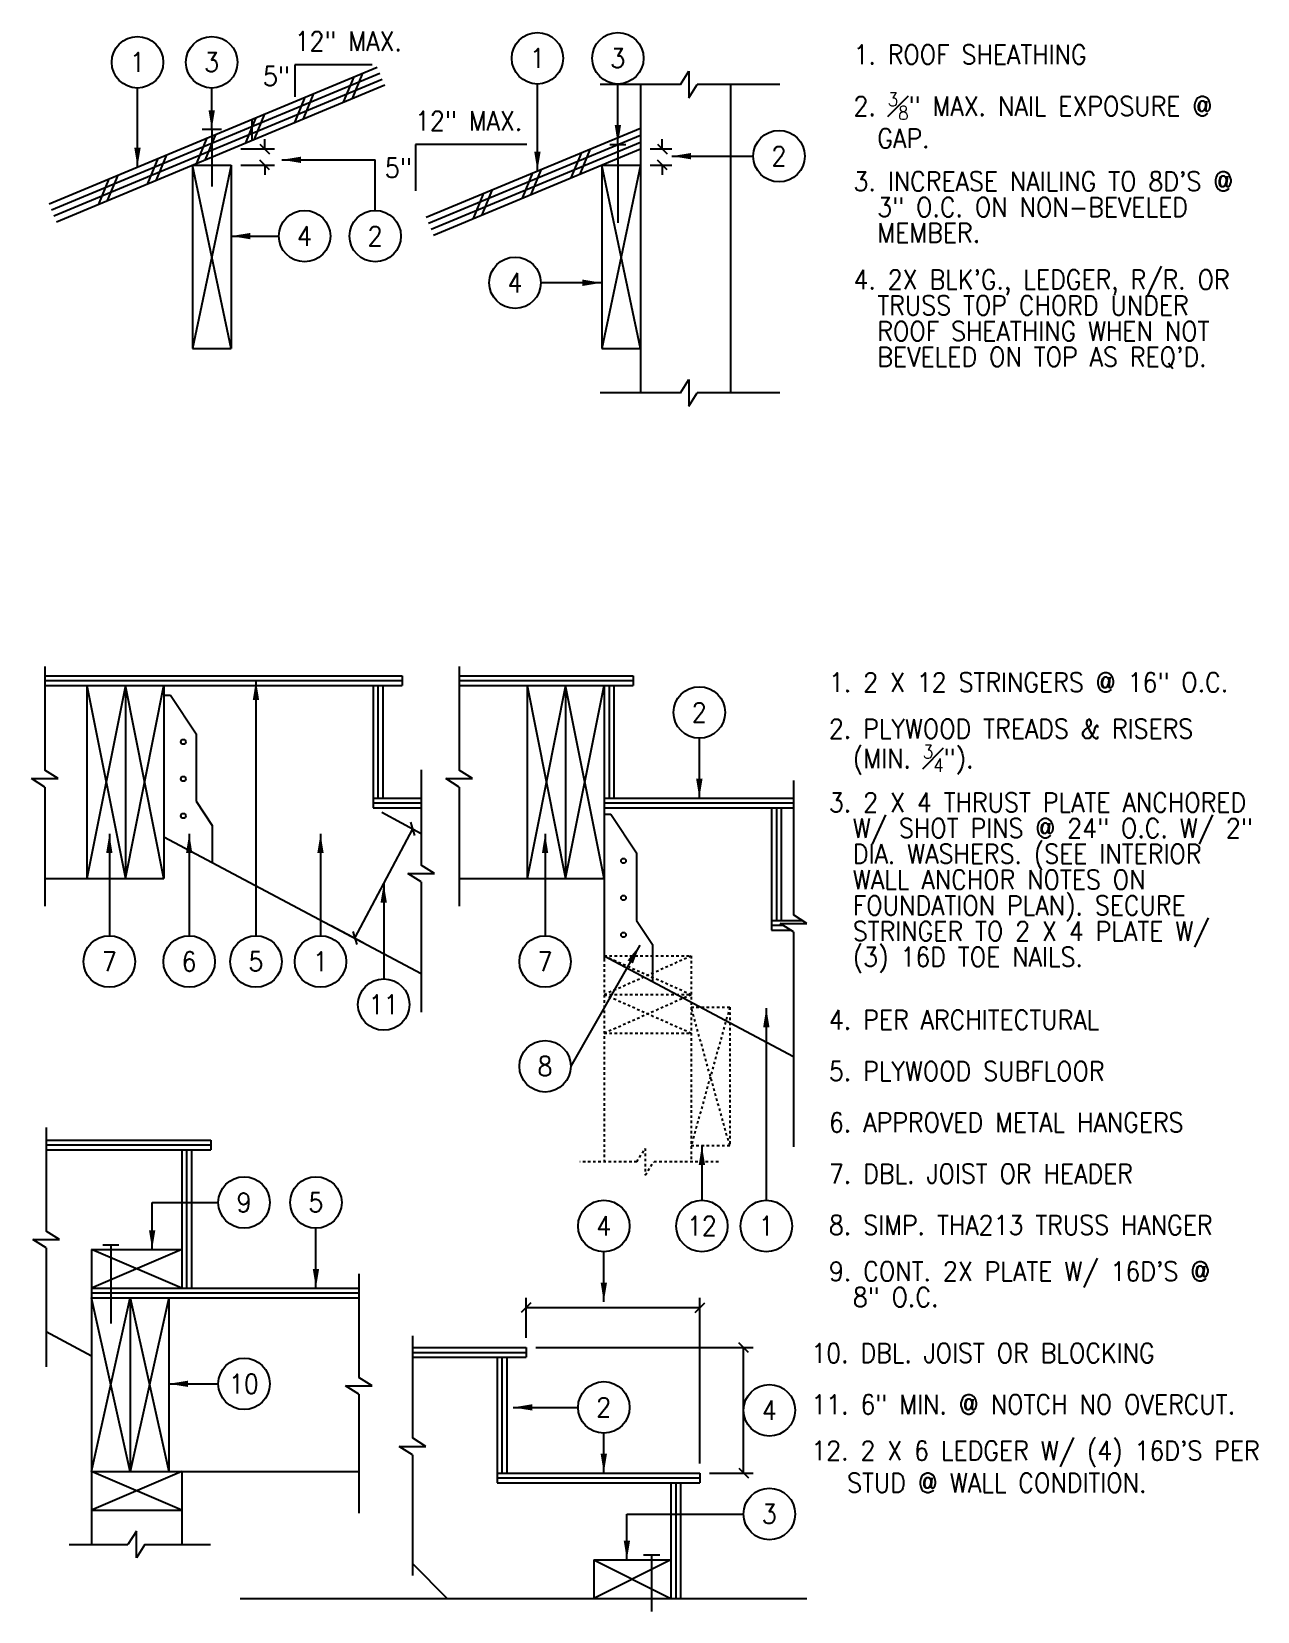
# Model space of a CAD drawing. Header units: inches. Extents: x 3 to 1706, y 9 to 286.
# Drawn here: x 3.4 to 51, y 120.5 to 181.9 of the extents above; entities that cross this region are included whole.
import ezdxf
from ezdxf.enums import TextEntityAlignment as Align

# ---------------------------------------------------------------- set-up
doc = ezdxf.new("R2010")
doc.units = ezdxf.units.IN
doc.header["$LTSCALE"] = 0.5
doc.header["$MEASUREMENT"] = 0
doc.linetypes.add('HIDDEN2', pattern=[0.1875, 0.125, -0.0625])
for name, color, linetype in [('A-ANNO-DIMS', 7, 'Continuous'), ('A-ANNO-NOTE', 7, 'Continuous'), ('A-ANNO-SYMB', 7, 'Continuous'), ('A-DETL-MCUT', 2, 'Continuous'), ('A-DETL-PATT', 8, 'Continuous')]:
    doc.layers.add(name, color=color, linetype=linetype)
doc.styles.add('NOTE', font='romans.shx', dxfattribs={"width": 0.9})
doc.dimstyles.new('NOTE8', dxfattribs={"dimscale": 8, "dimtxt": 0.09375, "dimasz": 0.046875, "dimexe": 0.046875, "dimexo": 0.046875, "dimgap": 0.046875, "dimtad": 1, "dimdec": 4, "dimzin": 3, "dimdsep": 46, "dimlunit": 4, "dimtxsty": 'NOTE', "dimblk": 'OBLIQUE', "dimcen": 0.046875, "dimadec": 0, "dimazin": 0, "dimtfac": 0.75, "dimtdec": 4, "dimtofl": 0, "dimtmove": 2, "dimatfit": 3, "dimldrblk": 'OBLIQUE', "dimfxl": 0, "dimfrac": 1, "dimtolj": 1, "dimtzin": 0, "dimarcsym": 0})
doc.dimstyles.new('TEXT8', dxfattribs={"dimscale": 8, "dimtxt": 0.09375, "dimasz": 0.09375, "dimexe": 0.046875, "dimexo": 0.046875, "dimgap": 0.046875, "dimtad": 0, "dimdec": 4, "dimzin": 3, "dimdsep": 46, "dimlunit": 4, "dimtxsty": 'NOTE', "dimcen": 0.046875, "dimadec": 0, "dimazin": 0, "dimtfac": 0.75, "dimtdec": 4, "dimtofl": 0, "dimtmove": 2, "dimatfit": 3, "dimfxl": 0, "dimfrac": 1, "dimtolj": 1, "dimtzin": 0, "dimarcsym": 0})

# ---------------------------------------------------------------- blocks, each defined once
blk = doc.blocks.new('IDEN1')
blk.add_circle((0, 0), 1.5)
at = {"style": 'NOTE', "width": 0.9}
blk.add_attdef('#', text='', height=1.125, dxfattribs=at).set_placement((-0.006, 0.004), align=Align.MIDDLE)
blk = doc.blocks.new('_Oblique')
at = {"color": 0, "lineweight": -2}
blk.add_line((-0.5, -0.5), (0.5, 0.5), dxfattribs=at)
blk = doc.blocks.new('*D39')
at = {"layer": 'A-ANNO-DIMS', "color": 0, "lineweight": -2}
for p, q in [((12.464, 177.337), (12.464, 177.712)), ((11.527, 177.337), (12.839, 177.337)), ((11.527, 176.712), (12.839, 176.712)), ((12.464, 176.712), (12.464, 176.337))]:
    blk.add_line(p, q, dxfattribs=at)
at = {"layer": 'Defpoints', "color": 0}
for p in [(11.152, 177.337), (12.464, 177.337), (11.152, 176.712)]:
    blk.add_point(p, dxfattribs=at)
at = {"layer": 'A-ANNO-DIMS', "color": 0, "lineweight": -2, "xscale": 0.375, "yscale": 0.375, "zscale": 0.375}
for p, rotation in [((12.464, 177.337), 270), ((12.464, 176.712), 90)]:
    blk.add_blockref('_Oblique', p, dxfattribs=dict(at, rotation=rotation))
blk = doc.blocks.new('*D40')
at = {"layer": 'A-ANNO-DIMS', "color": 0, "lineweight": -2}
for p, q in [((27.904, 177.337), (27.904, 177.712)), ((27.429, 177.337), (28.279, 177.337)), ((27.429, 176.712), (28.279, 176.712)), ((27.904, 176.712), (27.904, 176.337))]:
    blk.add_line(p, q, dxfattribs=at)
at = {"layer": 'Defpoints', "color": 0}
for p in [(27.054, 177.337), (27.904, 177.337), (27.054, 176.712)]:
    blk.add_point(p, dxfattribs=at)
at = {"layer": 'A-ANNO-DIMS', "color": 0, "lineweight": -2, "xscale": 0.375, "yscale": 0.375, "zscale": 0.375}
for p, rotation in [((27.904, 177.337), 270), ((27.904, 176.712), 90)]:
    blk.add_blockref('_Oblique', p, dxfattribs=dict(at, rotation=rotation))
blk = doc.blocks.new('*D41')
at = {"layer": 'A-ANNO-DIMS', "color": 0, "lineweight": -2}
for p, q in [((17.004, 151.569), (18.544, 150.751)), ((15.955, 146.682), (18.212, 150.927)), ((15.041, 147.168), (16.286, 146.506))]:
    blk.add_line(p, q, dxfattribs=at)
at = {"layer": 'Defpoints', "color": 0}
for p in [(16.673, 151.745), (18.212, 150.927), (14.71, 147.344)]:
    blk.add_point(p, dxfattribs=at)
at = {"layer": 'A-ANNO-DIMS', "color": 0, "lineweight": -2, "xscale": 0.375, "yscale": 0.375, "zscale": 0.375}
for p, rotation in [((18.212, 150.927), 61.9999999999995), ((15.955, 146.682), 241.9999999999995)]:
    blk.add_blockref('_Oblique', p, dxfattribs=dict(at, rotation=rotation))
blk = doc.blocks.new('*D42')
at = {"layer": 'A-ANNO-DIMS', "color": 0, "lineweight": -2}
for p, q in [((22.614, 131.152), (22.614, 132.704)), ((29.364, 126.277), (29.364, 132.704)), ((22.614, 132.329), (29.364, 132.329))]:
    blk.add_line(p, q, dxfattribs=at)
at = {"layer": 'Defpoints', "color": 0}
for p in [(29.364, 132.329), (22.614, 130.777), (29.364, 125.902)]:
    blk.add_point(p, dxfattribs=at)
at = {"layer": 'A-ANNO-DIMS', "color": 0, "lineweight": -2, "xscale": 0.375, "yscale": 0.375, "zscale": 0.375, "rotation": 180}
blk.add_blockref('_Oblique', (22.614, 132.329), dxfattribs=at)
at = {"layer": 'A-ANNO-DIMS', "color": 0, "lineweight": -2, "xscale": 0.375, "yscale": 0.375, "zscale": 0.375}
blk.add_blockref('_Oblique', (29.364, 132.329), dxfattribs=at)
blk = doc.blocks.new('*D43')
at = {"layer": 'A-ANNO-DIMS', "color": 0, "lineweight": -2}
for p, q in [((22.989, 130.777), (31.438, 130.777)), ((31.063, 125.902), (31.063, 130.777)), ((29.739, 125.902), (31.438, 125.902))]:
    blk.add_line(p, q, dxfattribs=at)
at = {"layer": 'Defpoints', "color": 0}
for p in [(22.614, 130.777), (31.063, 130.777), (29.364, 125.902)]:
    blk.add_point(p, dxfattribs=at)
at = {"layer": 'A-ANNO-DIMS', "color": 0, "lineweight": -2, "xscale": 0.375, "yscale": 0.375, "zscale": 0.375}
for p, rotation in [((31.063, 130.777), 90), ((31.063, 125.902), 270)]:
    blk.add_blockref('_Oblique', p, dxfattribs=dict(at, rotation=rotation))

msp = doc.modelspace()

# ---------------------------------------------------------------- linework, layer by layer
at = {"layer": 'A-ANNO-DIMS'}
msp.add_line((16.75351, 174.9521), (16.75351, 176.91563), dxfattribs=at)
at = {"layer": 'A-ANNO-NOTE'}
for p, q in [((16.63504, 180.61113), (13.63504, 180.61113)), ((13.63504, 180.61113), (13.63504, 179.36113)), ((22.63581, 177.51691), (18.31581, 177.51691)), ((18.31581, 177.51691), (18.31581, 175.71691))]:
    msp.add_line(p, q, dxfattribs=at)
at = {"layer": 'A-ANNO-SYMB'}
for p, q in [((28.60462, 179.84258), (25.48635, 179.84258)), ((28.60462, 179.84258), (28.93252, 180.36075)), ((28.93252, 180.36075), (28.93252, 179.32441)), ((28.93252, 179.32441), (29.26042, 179.84258)), ((32.46438, 179.84258), (29.26042, 179.84258)), ((28.60462, 167.86714), (28.93252, 168.38531)), ((28.93252, 168.38531), (28.93252, 167.34897)), ((28.60462, 167.86714), (25.48635, 167.86714)), ((28.93252, 167.34897), (29.26042, 167.86714)), ((32.46438, 167.86714), (29.26042, 167.86714)), ((3.92424, 157.23024), (3.92424, 153.20485)), ((20.01798, 157.23024), (20.01798, 153.20485)), ((3.92424, 152.54905), (3.40607, 152.87695)), ((3.40607, 152.87695), (4.44241, 152.87695)), ((4.44241, 152.87695), (3.92424, 153.20485)), ((18.5355, 153.21658), (18.5355, 149.52138)), ((19.49981, 152.87695), (20.53615, 152.87695)), ((20.01798, 152.54905), (19.49981, 152.87695)), ((20.53615, 152.87695), (20.01798, 153.20485)), ((3.92424, 152.54905), (3.92424, 147.9279)), ((20.01798, 152.54905), (20.01798, 147.9279)), ((32.99588, 152.80201), (32.99588, 147.58349)), ((18.5355, 148.86559), (18.01733, 149.19348)), ((18.01733, 149.19348), (19.05367, 149.19348)), ((19.05367, 149.19348), (18.5355, 149.52138)), ((18.5355, 148.86559), (18.5355, 143.81104)), ((33.51405, 147.2556), (32.99588, 147.58349)), ((32.99588, 146.9277), (32.47771, 147.2556)), ((32.47771, 147.2556), (33.51405, 147.2556)), ((32.99588, 146.9277), (32.99588, 138.57222)), ((3.96869, 139.32569), (3.96869, 135.30029)), ((8.08892, 136.41237), (10.65867, 136.41237)), ((4.48686, 134.9724), (3.96869, 135.30029)), ((3.45051, 134.9724), (4.48686, 134.9724)), ((3.96869, 134.6445), (3.45051, 134.9724)), ((3.96869, 134.6445), (3.96869, 130.02334)), ((16.11118, 133.64344), (16.11118, 129.61804)), ((18.19586, 131.22723), (18.19586, 127.26433)), ((16.62935, 129.29014), (16.11118, 129.61804)), ((15.59301, 129.29014), (16.62935, 129.29014)), ((16.11118, 128.96225), (15.59301, 129.29014)), ((16.11118, 128.96225), (16.11118, 124.34109)), ((18.71403, 126.93643), (18.19586, 127.26433)), ((17.67769, 126.93643), (18.71403, 126.93643)), ((18.19586, 126.60853), (17.67769, 126.93643)), ((18.19586, 126.60853), (18.19586, 121.92488)), ((26.5282, 124.31094), (31.06308, 124.31094)), ((7.47661, 123.63907), (7.14872, 123.1209)), ((7.47661, 122.60273), (7.47661, 123.63907)), ((4.86311, 123.1209), (7.14872, 123.1209)), ((7.80451, 123.1209), (7.47661, 122.60273)), ((7.80451, 123.1209), (10.35455, 123.1209))]:
    msp.add_line(p, q, dxfattribs=at)
at = {"layer": 'A-ANNO-SYMB', "linetype": 'HIDDEN2'}
for p, q in [((26.91564, 137.99496), (27.24354, 138.51313)), ((27.24354, 138.51313), (27.24354, 137.47679)), ((26.91564, 137.99496), (24.70069, 137.99496)), ((27.24354, 137.47679), (27.57144, 137.99496)), ((30.08355, 137.99496), (27.57144, 137.99496))]:
    msp.add_line(p, q, dxfattribs=at)
at = {"layer": 'A-DETL-MCUT'}
for p, q in [((4.0838, 175.20413), (16.83178, 180.51578)), ((4.37227, 174.51182), (17.12024, 179.82347)), ((27.05397, 179.84258), (27.05397, 167.86714)), ((30.55397, 179.84258), (30.55397, 167.86714)), ((10.77734, 178.09219), (10.02734, 178.09219)), ((10.40234, 178.09219), (10.40234, 175.87852)), ((11.96484, 178.48789), (11.96484, 177.67539)), ((18.73169, 174.68173), (27.05397, 178.14935)), ((25.86647, 177.51662), (26.49147, 177.51662)), ((26.17897, 177.51662), (26.17897, 174.46185)), ((19.02015, 173.98942), (27.05397, 177.33685)), ((9.65234, 176.71185), (9.65234, 169.58685)), ((9.65234, 176.71185), (11.15234, 176.71185)), ((11.15234, 176.71185), (9.65234, 169.58685)), ((11.15234, 169.58685), (9.65234, 176.71185)), ((11.15234, 176.71185), (11.15234, 169.58685)), ((27.05397, 169.58685), (25.55397, 176.71185)), ((27.05397, 176.71185), (25.55397, 169.58685)), ((25.55397, 176.71185), (25.55397, 169.58685)), ((25.55397, 176.71185), (27.05397, 176.71185)), ((9.65234, 169.58685), (11.15234, 169.58685)), ((25.55397, 169.58685), (27.05397, 169.58685)), ((3.92424, 156.87041), (17.79823, 156.87041)), ((3.92424, 156.49541), (17.79823, 156.49541)), ((5.54823, 156.49541), (5.54823, 148.99541)), ((7.04823, 156.49541), (5.54823, 148.99541)), ((5.54823, 156.49541), (7.04823, 148.99541)), ((7.04823, 156.49541), (7.04823, 148.99541)), ((8.54823, 148.99541), (7.04823, 156.49541)), ((7.04823, 148.99541), (8.54823, 156.49541)), ((8.54823, 156.49541), (8.54823, 148.99541)), ((16.67323, 156.49541), (16.67323, 151.74541)), ((17.04823, 156.49541), (17.04823, 152.12041)), ((17.79823, 156.87041), (17.79823, 156.49541)), ((20.01798, 156.87041), (26.7739, 156.87041)), ((20.01798, 156.49541), (26.7739, 156.49541)), ((22.6489, 156.49541), (24.1489, 148.99541)), ((24.1489, 156.49541), (22.6489, 148.99541)), ((22.6489, 156.49541), (22.6489, 148.99541)), ((24.1489, 148.99541), (25.6489, 156.49541)), ((25.6489, 148.99541), (24.1489, 156.49541)), ((24.1489, 156.49541), (24.1489, 148.99541)), ((25.6489, 156.49541), (25.6489, 145.87041)), ((26.0239, 156.49541), (26.0239, 152.12041)), ((26.7739, 156.87041), (26.7739, 156.49541)), ((8.54823, 156.12041), (8.79823, 156.12041)), ((8.79823, 156.12041), (9.79823, 154.62041)), ((9.79823, 154.62041), (9.79823, 151.99541)), ((9.79823, 151.99541), (10.42323, 151.05791)), ((16.67323, 152.12041), (18.5355, 152.12041)), ((16.67323, 151.74541), (18.5355, 151.74541)), ((25.6489, 152.12041), (32.99588, 152.12041)), ((25.6489, 151.74541), (32.99588, 151.74541)), ((32.1489, 151.74541), (32.1489, 146.99541)), ((32.5239, 151.74541), (32.5239, 147.37041)), ((10.42323, 151.05791), (10.42323, 149.62346)), ((25.6489, 151.49541), (25.8989, 151.49541)), ((25.8989, 151.49541), (26.8989, 149.99541)), ((8.54823, 150.62041), (18.5355, 145.31009)), ((26.8989, 149.99541), (26.8989, 147.37041)), ((3.92424, 148.99541), (8.54823, 148.99541)), ((20.01798, 148.99541), (25.6489, 148.99541)), ((26.8989, 147.37041), (27.5239, 146.43291)), ((32.1489, 147.37041), (33.33261, 147.37041)), ((32.1489, 146.99541), (32.88888, 146.99541)), ((27.5239, 146.43291), (27.5239, 144.99846)), ((25.6489, 145.99541), (32.99588, 142.08895)), ((3.96869, 138.83484), (10.36181, 138.83484)), ((10.36181, 138.83484), (10.36181, 138.45984)), ((3.96869, 138.45984), (10.36181, 138.45984)), ((9.23681, 138.45984), (9.23681, 133.08484)), ((9.61181, 138.45984), (9.61181, 133.08484)), ((5.73681, 134.58484), (9.23681, 134.58484)), ((5.73681, 134.58484), (5.73681, 123.1209)), ((9.23681, 133.08484), (5.73681, 134.58484)), ((9.23681, 134.58484), (5.73681, 133.08484)), ((6.17431, 134.76461), (6.79931, 134.76461)), ((6.48681, 134.76461), (6.48681, 131.70984)), ((5.73681, 133.08484), (16.11118, 133.08484)), ((5.73681, 132.70984), (16.11118, 132.70984)), ((7.23681, 125.95984), (5.73681, 132.70984)), ((5.73681, 125.95984), (7.23681, 132.70984)), ((7.23681, 132.70984), (7.23681, 125.95984)), ((8.73681, 132.70984), (7.23681, 125.95984)), ((7.23681, 132.70984), (8.73681, 125.95984)), ((8.73681, 132.70984), (8.73681, 125.95984)), ((3.96869, 131.39997), (5.73681, 130.45984)), ((18.19586, 130.77745), (22.6143, 130.77745)), ((22.6143, 130.77745), (22.6143, 130.40245)), ((18.19586, 130.40245), (22.6143, 130.40245)), ((21.4893, 130.40245), (21.4893, 125.52745)), ((21.8643, 130.40245), (21.8643, 125.90245)), ((5.73681, 125.95984), (16.11118, 125.95984)), ((9.23681, 124.45984), (5.73681, 125.95984)), ((9.23681, 125.95984), (5.73681, 124.45984)), ((9.23681, 125.95984), (9.23681, 123.1209)), ((21.4893, 125.90245), (29.3643, 125.90245)), ((29.3643, 125.90245), (29.3643, 125.52745)), ((21.4893, 125.52745), (29.3643, 125.52745)), ((28.2393, 125.52745), (28.2393, 121.02745)), ((28.6143, 125.52745), (28.6143, 121.02745)), ((5.73681, 124.45984), (9.23681, 124.45984)), ((18.19586, 122.38339), (19.5518, 121.02745)), ((25.2393, 122.52745), (28.2393, 122.52745)), ((25.2393, 122.52745), (25.2393, 121.02745)), ((28.2393, 122.52745), (25.2393, 121.02745)), ((25.2393, 122.52745), (28.2393, 121.02745)), ((27.8018, 122.70722), (27.1768, 122.70722)), ((27.4893, 122.70722), (27.4893, 120.52745)), ((11.50823, 121.02745), (33.52361, 121.02745))]:
    msp.add_line(p, q, dxfattribs=at)
at = {"layer": 'A-DETL-MCUT', "linetype": 'HIDDEN2'}
for p, q in [((25.6489, 145.99541), (29.0239, 145.99541)), ((25.6489, 144.49541), (29.0239, 145.99541)), ((25.6489, 145.99541), (29.0239, 144.49541)), ((25.6489, 145.87041), (25.6489, 137.99496)), ((29.0239, 145.99541), (29.0239, 137.99496)), ((25.6489, 142.99541), (29.0239, 144.49541)), ((25.6489, 144.49541), (29.0239, 144.49541)), ((25.6489, 144.49541), (29.0239, 142.99541)), ((29.0239, 143.99541), (30.5239, 143.99541)), ((30.5239, 138.62041), (29.0239, 143.99541)), ((30.5239, 143.99541), (29.0239, 138.62041)), ((30.5239, 143.99541), (30.5239, 138.62041)), ((25.6489, 142.99541), (29.0239, 142.99541)), ((29.0239, 138.62041), (30.5239, 138.62041))]:
    msp.add_line(p, q, dxfattribs=at)
at = {"layer": 'A-DETL-MCUT'}
for centre in [(9.29823, 154.30791), (9.29823, 152.87041), (9.29823, 151.43291), (26.3989, 149.68291), (26.3989, 148.24541), (26.3989, 146.80791)]:
    msp.add_circle(centre, 0.09375, dxfattribs=at)
at = {"layer": 'A-DETL-PATT'}
for p, q in [((4.17996, 174.97336), (16.92794, 180.28501)), ((4.27611, 174.74259), (17.02409, 180.05424)), ((15.52553, 179.15901), (15.92938, 180.13978)), ((15.86559, 179.3007), (16.26944, 180.28147)), ((13.62449, 178.36691), (14.02834, 179.34768)), ((13.96455, 178.5086), (14.3684, 179.48937)), ((12.06351, 177.7165), (12.46736, 178.69727)), ((11.72345, 177.57481), (12.1273, 178.55558)), ((9.82241, 176.78271), (10.22626, 177.76348)), ((10.16247, 176.9244), (10.56632, 177.90517)), ((18.82785, 174.45096), (27.05397, 177.87852)), ((18.924, 174.22019), (27.05397, 177.60768)), ((7.92138, 175.99061), (8.32522, 176.97138)), ((8.26143, 176.1323), (8.66528, 177.11307)), ((24.36909, 176.21815), (24.77294, 177.19892)), ((24.70915, 176.35984), (25.113, 177.34061)), ((6.02034, 175.19851), (6.42418, 176.17928)), ((6.3604, 175.3402), (6.76424, 176.32097)), ((22.46805, 175.42605), (22.8719, 176.40682)), ((22.80811, 175.56774), (23.21196, 176.54851)), ((20.56701, 174.63395), (20.97086, 175.61472)), ((20.90707, 174.77564), (21.31092, 175.75641)), ((3.92424, 156.68291), (17.79823, 156.68291)), ((16.86073, 156.49541), (16.86073, 152.12041)), ((20.01798, 156.68291), (26.7739, 156.68291)), ((25.8364, 156.49541), (25.8364, 152.12041)), ((16.67323, 151.93291), (18.5355, 151.93291)), ((25.6489, 151.93291), (32.99588, 151.93291)), ((32.3364, 151.74541), (32.3364, 147.37041)), ((32.1489, 147.18291), (32.59257, 147.18291)), ((3.96869, 138.64734), (10.36181, 138.64734)), ((9.42431, 138.45984), (9.42431, 133.08484)), ((5.73681, 132.89734), (16.11118, 132.89734)), ((18.19586, 130.58995), (22.6143, 130.58995)), ((21.6768, 130.40245), (21.6768, 125.90245)), ((21.4893, 125.71495), (29.3643, 125.71495)), ((28.4268, 125.52745), (28.4268, 121.02745))]:
    msp.add_line(p, q, dxfattribs=at)

# ---------------------------------------------------------------- block references
at = {"layer": 'A-ANNO-DIMS', "xscale": 0.6666666666666666, "yscale": 0.6666666666666666, "zscale": 0.6666666666666666}
for p, values in [((32.4384, 177.05749), {'#': '2'}), ((16.75351, 173.9521), {'#': '2'}), ((17.08387, 144.09989), {'#': '11'}), ((25.63223, 135.4975), {'#': '4'}), ((32.06308, 128.33995), {'#': '4'})]:
    msp.add_blockref('IDEN1', p, dxfattribs=at).add_auto_attribs(values)
at = {"layer": 'A-ANNO-SYMB', "xscale": 0.6666666666666666, "yscale": 0.6666666666666666, "zscale": 0.6666666666666666}
for p, values in [((7.51837, 180.70478), {'#': '1'}), ((10.40234, 180.70478), {'#': '3'}), ((23.05326, 180.86075), {'#': '1'}), ((26.17897, 180.86075), {'#': '3'}), ((14.00989, 173.9521), {'#': '4'}), ((22.18378, 172.13922), {'#': '4'}), ((29.3425, 155.44794), {'#': '2'}), ((6.42566, 145.77268), {'#': '7'}), ((9.52729, 145.77268), {'#': '6'}), ((12.12046, 145.77268), {'#': '5'}), ((14.62814, 145.77268), {'#': '1'}), ((23.35103, 145.77268), {'#': '7'}), ((23.35103, 141.70358), {'#': '8'}), ((11.65867, 136.41237), {'#': '9'}), ((14.4504, 136.41237), {'#': '5'}), ((29.44207, 135.4975), {'#': '12'}), ((31.94438, 135.4975), {'#': '1'}), ((11.65867, 129.36841), {'#': '10'}), ((25.63223, 128.45229), {'#': '2'}), ((32.06308, 124.31094), {'#': '3'})]:
    msp.add_blockref('IDEN1', p, dxfattribs=at).add_auto_attribs(values)

# ---------------------------------------------------------------- texts
at = {"layer": 'A-ANNO-NOTE', "char_height": 0.75, "attachment_point": 1, "style": 'NOTE'}
for s, insert, width in [('12" MAX.', (13.62057, 181.89656), 4.8812712), ('1. ROOF SHEATHING', (35.32964, 181.37923), 18.1875), ('5"', (12.39447, 180.53672), 1.3608397), ('\\A1;2. {\\H0.7x;\\S3#8;}" MAX. NAIL EXPOSURE @\\P  GAP.', (35.32964, 179.52554), 18.1875), ('12" MAX.', (18.30134, 178.80234), 4.8812712), ('5"', (17.12945, 176.97434), 1.3608397), ('1. 2 X 12 STRINGERS @ 16" O.C.', (34.37779, 156.99292), 18.1875), ('4. PER ARCHITECTURAL', (34.37779, 143.88557), 18.1875), ('5. PLYWOOD SUBFLOOR', (34.37779, 141.89205), 18.1875), ('6. APPROVED METAL HANGERS', (34.37779, 139.89853), 18.1875), ('7. DBL. JOIST OR HEADER', (34.37779, 137.90501), 18.1875), ('8. SIMP. THA213 TRUSS HANGER', (34.37779, 135.91149), 18.1875), ('10. DBL. JOIST OR BLOCKING', (33.69075, 130.93856), 18.1875), ('11. 6" MIN. @ NOTCH NO OVERCUT.', (33.69075, 128.94504), 20.0226453), ("12. 2 X 6 LEDGER W/ (4) 16D'S PER\\P   STUD @ WALL CONDITION.", (33.69075, 127.1462), 20.6875)]:
    msp.add_mtext(s, dxfattribs=dict(at, insert=insert, width=width))
at = {"layer": 'A-ANNO-NOTE', "char_height": 0.75, "attachment_point": 1, "line_spacing_factor": 0.8, "style": 'NOTE'}
for s, insert, width in [('3. INCREASE NAILING TO 8D\'S @\\P  3" O.C. ON NON-BEVELED\\P  MEMBER.', (35.32964, 176.45449), 18.1875), ("4. 2X BLK'G., LEDGER, R/R. OR\\P  TRUSS TOP CHORD UNDER\\P  ROOF SHEATHING WHEN NOT\\P  BEVELED ON TOP AS REQ'D.", (35.32964, 172.63644), 18.1875), ('\\A1;2. PLYWOOD TREADS & RISERS\\P  (MIN. {\\H0.7x;\\S3#4;}").', (34.37779, 155.19025), 18.1875), ('3. 2 X 4 THRUST PLATE ANCHORED\\P  W/ SHOT PINS @ 24" O.C. W/ 2"\\P  DIA. WASHERS. (SEE INTERIOR\\P  WALL ANCHOR NOTES ON\\P  FOUNDATION PLAN). SECURE\\P  STRINGER TO 2 X 4 PLATE W/\\P  (3) 16D TOE NAILS.', (34.37779, 152.32841), 20.8321544), ('9. CONT. 2X PLATE W/ 16D\'S @\\P  8" O.C.', (34.37779, 134.11265), 18.1875)]:
    msp.add_mtext(s, dxfattribs=dict(at, insert=insert, width=width))

# ---------------------------------------------------------------- dimensions: what is measured, and where the dimension line sits
at = {"layer": 'A-ANNO-DIMS'}
for base, p1, p2, angle, picture, middle in [((12.46408, 177.33685), (11.15234, 176.71185), (11.15234, 177.33685), 90, '*D39', (12.46408, 177.02435)), ((27.90433, 177.33685), (27.05397, 176.71185), (27.05397, 177.33685), 90, '*D40', (27.90433, 177.02435)), ((18.21242, 150.92701), (14.71028, 147.34399), (16.67323, 151.74541), 62, '*D41', (17.08387, 148.8045)), ((31.06308, 130.77745), (29.3643, 125.90245), (22.6143, 130.77745), 90, '*D43', (31.06308, 128.33995))]:
    dim = msp.add_linear_dim(base=base, p1=p1, p2=p2, angle=angle, text=' ', dimstyle='NOTE8', dxfattribs=at)
    dim.commit()
    dim.dimension.update_dxf_attribs({"geometry": picture, "text_midpoint": middle})
dim = msp.add_linear_dim(base=(29.3643, 132.32922), p1=(22.6143, 130.77745), p2=(29.3643, 125.90245), text=' ', dimstyle='NOTE8', dxfattribs=at)
dim.commit()
dim.dimension.update_dxf_attribs({"geometry": '*D42', "text_midpoint": (25.9893, 132.32922)})

# ---------------------------------------------------------------- leaders
for points in [[(13.12514, 176.91563), (16.75351, 176.91563)], [(28.26963, 177.05749), (31.4384, 177.05749)], [(17.08387, 148.8045), (17.08387, 145.09989)], [(25.63223, 132.55104), (25.63223, 134.4975)]]:
    msp.add_leader(points, dimstyle='TEXT8', dxfattribs=at)
at = {"layer": 'A-ANNO-SYMB'}
for points in [[(23.05326, 176.48238), (23.05326, 179.86075)], [(26.17897, 177.51662), (26.17897, 179.86075)], [(7.51837, 176.63519), (7.51837, 179.70478)], [(10.40234, 178.09219), (10.40234, 179.70478)], [(11.15234, 173.9521), (13.00989, 173.9521)], [(25.55397, 172.13922), (23.18378, 172.13922)], [(12.12046, 156.68291), (12.12046, 146.77268)], [(29.3425, 152.12041), (29.3425, 154.44794)], [(6.42566, 150.73429), (6.42566, 146.77268)], [(9.52729, 150.73429), (9.52729, 146.77268)], [(14.62814, 150.73429), (14.62814, 146.77268)], [(23.35103, 150.73429), (23.35103, 146.77268)], [(27.03092, 146.40703), (24.35103, 141.70358)], [(31.94438, 143.96709), (31.94438, 136.4975)], [(29.44207, 138.62041), (29.44207, 136.4975)], [(8.08892, 134.58484), (8.08892, 136.41237)], [(14.4504, 133.08484), (14.4504, 135.41237)], [(8.73681, 129.36841), (10.65867, 129.36841)], [(22.1061, 128.45229), (24.63223, 128.45229)], [(25.63223, 125.90245), (25.63223, 127.45229)], [(26.5282, 122.52745), (26.5282, 124.31094)]]:
    msp.add_leader(points, dimstyle='TEXT8', dxfattribs=at)

doc.saveas('drawing.dxf')
